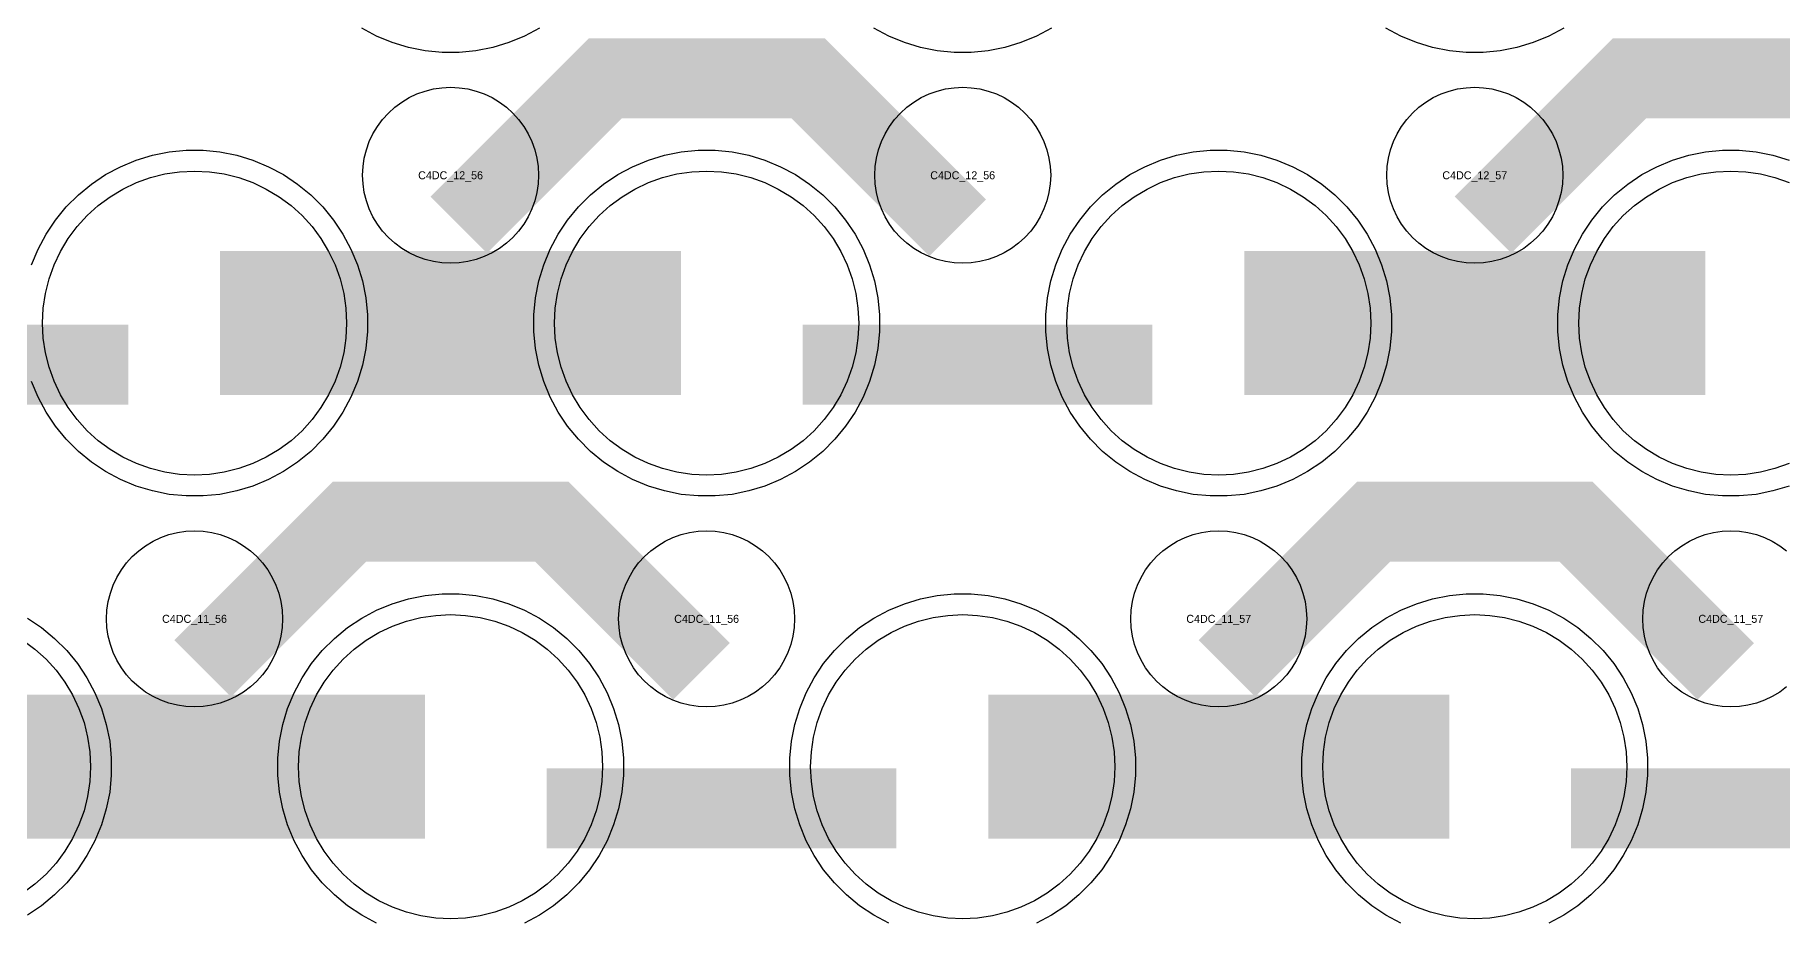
# Model space of a CAD drawing. Extents: x -11880 to 11880, y -14992 to 14992.
# Drawn here: x 5870 to 6416, y -13364 to -13087 of the extents above; entities that cross this region are included whole.
import ezdxf
from ezdxf.enums import TextEntityAlignment as Align

# ---------------------------------------------------------------- set-up
doc = ezdxf.new("R2010")
doc.units = 0
doc.header["$MEASUREMENT"] = 0
for name, color, linetype in [('GDS_775_DT_237', 138, 'CONTINUOUS'), ('RDL1_FS', 34, 'CONTINUOUS'), ('RDL_BS', 160, 'CONTINUOUS')]:
    doc.layers.add(name, color=color, linetype=linetype)

msp = doc.modelspace()

# ---------------------------------------------------------------- linework, layer by layer
at = {"layer": 'RDL1_FS', "color": 241, "true_color": 0xf7abae}
for points in [[(5920, -13224.304), (5915.343, -13224.075), (5910.732, -13223.391), (5906.209, -13222.259), (5901.819, -13220.687), (5897.605, -13218.695), (5893.605, -13216.297), (5889.86, -13213.519), (5886.406, -13210.389), (5883.276, -13206.935), (5880.498, -13203.19), (5878.1, -13199.19), (5876.108, -13194.976), (5874.536, -13190.586), (5873.404, -13186.063), (5872.72, -13181.452), (5872.491, -13176.795), (5872.72, -13172.138), (5873.404, -13167.527), (5874.536, -13163.004), (5876.108, -13158.614), (5878.1, -13154.4), (5880.498, -13150.4), (5883.276, -13146.655), (5886.406, -13143.201), (5889.86, -13140.071), (5893.605, -13137.293), (5897.605, -13134.895), (5901.819, -13132.903), (5906.209, -13131.331), (5910.732, -13130.199), (5915.343, -13129.515), (5920, -13129.286), (5924.657, -13129.515), (5929.268, -13130.199), (5933.791, -13131.331), (5938.181, -13132.903), (5942.395, -13134.895), (5946.395, -13137.293), (5950.14, -13140.071), (5953.594, -13143.201), (5956.724, -13146.655), (5959.502, -13150.4), (5961.9, -13154.4), (5963.892, -13158.614), (5965.464, -13163.004), (5966.596, -13167.527), (5967.28, -13172.138), (5967.509, -13176.795), (5967.28, -13181.452), (5966.596, -13186.063), (5965.464, -13190.586), (5963.892, -13194.976), (5961.9, -13199.19), (5959.502, -13203.19), (5956.724, -13206.935), (5953.594, -13210.389), (5950.14, -13213.519), (5946.395, -13216.297), (5942.395, -13218.695), (5938.181, -13220.687), (5933.791, -13222.259), (5929.268, -13223.391), (5924.657, -13224.075)], [(6080, -13224.304), (6075.343, -13224.075), (6070.732, -13223.391), (6066.209, -13222.259), (6061.819, -13220.687), (6057.605, -13218.695), (6053.605, -13216.297), (6049.86, -13213.519), (6046.406, -13210.389), (6043.276, -13206.935), (6040.498, -13203.19), (6038.1, -13199.19), (6036.108, -13194.976), (6034.536, -13190.586), (6033.404, -13186.063), (6032.72, -13181.452), (6032.491, -13176.795), (6032.72, -13172.138), (6033.404, -13167.527), (6034.536, -13163.004), (6036.108, -13158.614), (6038.1, -13154.4), (6040.498, -13150.4), (6043.276, -13146.655), (6046.406, -13143.201), (6049.86, -13140.071), (6053.605, -13137.293), (6057.605, -13134.895), (6061.819, -13132.903), (6066.209, -13131.331), (6070.732, -13130.199), (6075.343, -13129.515), (6080, -13129.286), (6084.657, -13129.515), (6089.268, -13130.199), (6093.791, -13131.331), (6098.181, -13132.903), (6102.395, -13134.895), (6106.395, -13137.293), (6110.14, -13140.071), (6113.594, -13143.201), (6116.724, -13146.655), (6119.502, -13150.4), (6121.9, -13154.4), (6123.892, -13158.614), (6125.464, -13163.004), (6126.596, -13167.527), (6127.28, -13172.138), (6127.509, -13176.795), (6127.28, -13181.452), (6126.596, -13186.063), (6125.464, -13190.586), (6123.892, -13194.976), (6121.9, -13199.19), (6119.502, -13203.19), (6116.724, -13206.935), (6113.594, -13210.389), (6110.14, -13213.519), (6106.395, -13216.297), (6102.395, -13218.695), (6098.181, -13220.687), (6093.791, -13222.259), (6089.268, -13223.391), (6084.657, -13224.075)], [(6240, -13224.304), (6235.343, -13224.075), (6230.732, -13223.391), (6226.209, -13222.259), (6221.819, -13220.687), (6217.605, -13218.695), (6213.605, -13216.297), (6209.86, -13213.519), (6206.406, -13210.389), (6203.276, -13206.935), (6200.498, -13203.19), (6198.1, -13199.19), (6196.108, -13194.976), (6194.536, -13190.586), (6193.404, -13186.063), (6192.72, -13181.452), (6192.491, -13176.795), (6192.72, -13172.138), (6193.404, -13167.527), (6194.536, -13163.004), (6196.108, -13158.614), (6198.1, -13154.4), (6200.498, -13150.4), (6203.276, -13146.655), (6206.406, -13143.201), (6209.86, -13140.071), (6213.605, -13137.293), (6217.605, -13134.895), (6221.819, -13132.903), (6226.209, -13131.331), (6230.732, -13130.199), (6235.343, -13129.515), (6240, -13129.286), (6244.657, -13129.515), (6249.268, -13130.199), (6253.791, -13131.331), (6258.181, -13132.903), (6262.395, -13134.895), (6266.395, -13137.293), (6270.14, -13140.071), (6273.594, -13143.201), (6276.724, -13146.655), (6279.502, -13150.4), (6281.9, -13154.4), (6283.892, -13158.614), (6285.464, -13163.004), (6286.596, -13167.527), (6287.28, -13172.138), (6287.509, -13176.795), (6287.28, -13181.452), (6286.596, -13186.063), (6285.464, -13190.586), (6283.892, -13194.976), (6281.9, -13199.19), (6279.502, -13203.19), (6276.724, -13206.935), (6273.594, -13210.389), (6270.14, -13213.519), (6266.395, -13216.297), (6262.395, -13218.695), (6258.181, -13220.687), (6253.791, -13222.259), (6249.268, -13223.391), (6244.657, -13224.075)]]:
    msp.add_lwpolyline(points, close=True, dxfattribs=at)
msp.add_lwpolyline([(6418.181, -13220.687), (6413.791, -13222.259), (6409.268, -13223.391), (6404.657, -13224.075), (6400, -13224.304), (6395.343, -13224.075), (6390.732, -13223.391), (6386.209, -13222.259), (6381.819, -13220.687), (6377.605, -13218.695), (6373.605, -13216.297), (6369.86, -13213.519), (6366.406, -13210.389), (6363.276, -13206.935), (6360.498, -13203.19), (6358.1, -13199.19), (6356.108, -13194.976), (6354.536, -13190.586), (6353.404, -13186.063), (6352.72, -13181.452), (6352.491, -13176.795), (6352.72, -13172.138), (6353.404, -13167.527), (6354.536, -13163.004), (6356.108, -13158.614), (6358.1, -13154.4), (6360.498, -13150.4), (6363.276, -13146.655), (6366.406, -13143.201), (6369.86, -13140.071), (6373.605, -13137.293), (6377.605, -13134.895), (6381.819, -13132.903), (6386.209, -13131.331), (6390.732, -13130.199), (6395.343, -13129.515), (6400, -13129.286), (6404.657, -13129.515), (6409.268, -13130.199), (6413.791, -13131.331), (6418.181, -13132.903)], dxfattribs=at)
for points in [[(5928.002, -13176.795, 45, 45, 0), (6000.002, -13176.795, 45, 45, 0)], [(6000.002, -13176.795, 45, 45, 0), (6072.002, -13176.795, 45, 45, 0)], [(6248.002, -13176.795, 45, 45, 0), (6320.002, -13176.795, 45, 45, 0)], [(6320.002, -13176.795, 45, 45, 0), (6392.002, -13176.795, 45, 45, 0)]]:
    msp.add_lwpolyline(points, format="xyseb", dxfattribs=at)
at = {"layer": 'RDL1_FS'}
for points in [[(6000, -13362.869), (5995.343, -13362.64), (5990.732, -13361.956), (5986.209, -13360.824), (5981.819, -13359.252), (5977.605, -13357.26), (5973.605, -13354.862), (5969.86, -13352.084), (5966.406, -13348.954), (5963.276, -13345.5), (5960.498, -13341.755), (5958.1, -13337.755), (5956.108, -13333.541), (5954.536, -13329.151), (5953.404, -13324.628), (5952.72, -13320.017), (5952.491, -13315.36), (5952.72, -13310.703), (5953.404, -13306.092), (5954.536, -13301.569), (5956.108, -13297.179), (5958.1, -13292.965), (5960.498, -13288.965), (5963.276, -13285.22), (5966.406, -13281.766), (5969.86, -13278.636), (5973.605, -13275.858), (5977.605, -13273.46), (5981.819, -13271.468), (5986.209, -13269.896), (5990.732, -13268.764), (5995.343, -13268.08), (6000, -13267.851), (6004.657, -13268.08), (6009.268, -13268.764), (6013.791, -13269.896), (6018.181, -13271.468), (6022.395, -13273.46), (6026.395, -13275.858), (6030.14, -13278.636), (6033.594, -13281.766), (6036.724, -13285.22), (6039.502, -13288.965), (6041.9, -13292.965), (6043.892, -13297.179), (6045.464, -13301.569), (6046.596, -13306.092), (6047.28, -13310.703), (6047.509, -13315.36), (6047.28, -13320.017), (6046.596, -13324.628), (6045.464, -13329.151), (6043.892, -13333.541), (6041.9, -13337.755), (6039.502, -13341.755), (6036.724, -13345.5), (6033.594, -13348.954), (6030.14, -13352.084), (6026.395, -13354.862), (6022.395, -13357.26), (6018.181, -13359.252), (6013.791, -13360.824), (6009.268, -13361.956), (6004.657, -13362.64)], [(6160, -13362.869), (6155.343, -13362.64), (6150.732, -13361.956), (6146.209, -13360.824), (6141.819, -13359.252), (6137.605, -13357.26), (6133.605, -13354.862), (6129.86, -13352.084), (6126.406, -13348.954), (6123.276, -13345.5), (6120.498, -13341.755), (6118.1, -13337.755), (6116.108, -13333.541), (6114.536, -13329.151), (6113.404, -13324.628), (6112.72, -13320.017), (6112.491, -13315.36), (6112.72, -13310.703), (6113.404, -13306.092), (6114.536, -13301.569), (6116.108, -13297.179), (6118.1, -13292.965), (6120.498, -13288.965), (6123.276, -13285.22), (6126.406, -13281.766), (6129.86, -13278.636), (6133.605, -13275.858), (6137.605, -13273.46), (6141.819, -13271.468), (6146.209, -13269.896), (6150.732, -13268.764), (6155.343, -13268.08), (6160, -13267.851), (6164.657, -13268.08), (6169.268, -13268.764), (6173.791, -13269.896), (6178.181, -13271.468), (6182.395, -13273.46), (6186.395, -13275.858), (6190.14, -13278.636), (6193.594, -13281.766), (6196.724, -13285.22), (6199.502, -13288.965), (6201.9, -13292.965), (6203.892, -13297.179), (6205.464, -13301.569), (6206.596, -13306.092), (6207.28, -13310.703), (6207.509, -13315.36), (6207.28, -13320.017), (6206.596, -13324.628), (6205.464, -13329.151), (6203.892, -13333.541), (6201.9, -13337.755), (6199.502, -13341.755), (6196.724, -13345.5), (6193.594, -13348.954), (6190.14, -13352.084), (6186.395, -13354.862), (6182.395, -13357.26), (6178.181, -13359.252), (6173.791, -13360.824), (6169.268, -13361.956), (6164.657, -13362.64)], [(6320, -13362.869), (6315.343, -13362.64), (6310.732, -13361.956), (6306.209, -13360.824), (6301.819, -13359.252), (6297.605, -13357.26), (6293.605, -13354.862), (6289.86, -13352.084), (6286.406, -13348.954), (6283.276, -13345.5), (6280.498, -13341.755), (6278.1, -13337.755), (6276.108, -13333.541), (6274.536, -13329.151), (6273.404, -13324.628), (6272.72, -13320.017), (6272.491, -13315.36), (6272.72, -13310.703), (6273.404, -13306.092), (6274.536, -13301.569), (6276.108, -13297.179), (6278.1, -13292.965), (6280.498, -13288.965), (6283.276, -13285.22), (6286.406, -13281.766), (6289.86, -13278.636), (6293.605, -13275.858), (6297.605, -13273.46), (6301.819, -13271.468), (6306.209, -13269.896), (6310.732, -13268.764), (6315.343, -13268.08), (6320, -13267.851), (6324.657, -13268.08), (6329.268, -13268.764), (6333.791, -13269.896), (6338.181, -13271.468), (6342.395, -13273.46), (6346.395, -13275.858), (6350.14, -13278.636), (6353.594, -13281.766), (6356.724, -13285.22), (6359.502, -13288.965), (6361.9, -13292.965), (6363.892, -13297.179), (6365.464, -13301.569), (6366.596, -13306.092), (6367.28, -13310.703), (6367.509, -13315.36), (6367.28, -13320.017), (6366.596, -13324.628), (6365.464, -13329.151), (6363.892, -13333.541), (6361.9, -13337.755), (6359.502, -13341.755), (6356.724, -13345.5), (6353.594, -13348.954), (6350.14, -13352.084), (6346.395, -13354.862), (6342.395, -13357.26), (6338.181, -13359.252), (6333.791, -13360.824), (6329.268, -13361.956), (6324.657, -13362.64)]]:
    msp.add_lwpolyline(points, close=True, dxfattribs=at)
msp.add_lwpolyline([(5866.395, -13275.858), (5870.14, -13278.636), (5873.594, -13281.766), (5876.724, -13285.22), (5879.502, -13288.965), (5881.9, -13292.965), (5883.892, -13297.179), (5885.464, -13301.569), (5886.596, -13306.092), (5887.28, -13310.703), (5887.509, -13315.36), (5887.28, -13320.017), (5886.596, -13324.628), (5885.464, -13329.151), (5883.892, -13333.541), (5881.9, -13337.755), (5879.502, -13341.755), (5876.724, -13345.5), (5873.594, -13348.954), (5870.14, -13352.084), (5866.395, -13354.862)], dxfattribs=at)
for points in [[(5848.002, -13315.36, 45, 45, 0), (5920.002, -13315.36, 45, 45, 0)], [(5920.002, -13315.36, 45, 45, 0), (5992.002, -13315.36, 45, 45, 0)], [(6168.002, -13315.36, 45, 45, 0), (6240.002, -13315.36, 45, 45, 0)], [(6240.002, -13315.36, 45, 45, 0), (6312.002, -13315.36, 45, 45, 0)]]:
    msp.add_lwpolyline(points, format="xyseb", dxfattribs=at)
at = {"layer": 'RDL_BS'}
for points in [[(6027.777, -13084.613), (6023.115, -13087.105), (6018.205, -13089.136), (6013.165, -13090.667), (6007.938, -13091.713), (6002.644, -13092.23), (5997.356, -13092.23), (5992.062, -13091.713), (5986.835, -13090.667), (5981.795, -13089.136), (5976.885, -13087.105), (5972.223, -13084.613)], [(6187.777, -13084.613), (6183.115, -13087.105), (6178.205, -13089.136), (6173.165, -13090.667), (6167.938, -13091.713), (6162.644, -13092.23), (6157.356, -13092.23), (6152.062, -13091.713), (6146.835, -13090.667), (6141.795, -13089.136), (6136.885, -13087.105), (6132.223, -13084.613)], [(6347.777, -13084.613), (6343.115, -13087.105), (6338.205, -13089.136), (6333.165, -13090.667), (6327.938, -13091.713), (6322.644, -13092.23), (6317.356, -13092.23), (6312.062, -13091.713), (6306.835, -13090.667), (6301.795, -13089.136), (6296.885, -13087.105), (6292.223, -13084.613)], [(6417.443, -13290.426), (6415.28, -13292.029), (6412.956, -13293.422), (6410.519, -13294.574), (6407.984, -13295.481), (6405.365, -13296.138), (6402.693, -13296.534), (6400, -13296.666), (6397.307, -13296.534), (6394.635, -13296.138), (6392.016, -13295.481), (6389.481, -13294.574), (6387.044, -13293.422), (6384.72, -13292.029), (6382.557, -13290.426), (6380.558, -13288.614), (6378.746, -13286.615), (6377.143, -13284.452), (6375.75, -13282.128), (6374.598, -13279.691), (6373.691, -13277.156), (6373.034, -13274.537), (6372.638, -13271.865), (6372.506, -13269.172), (6372.638, -13266.479), (6373.034, -13263.807), (6373.691, -13261.188), (6374.598, -13258.653), (6375.75, -13256.216), (6377.143, -13253.892), (6378.746, -13251.729), (6380.558, -13249.73), (6382.557, -13247.918), (6384.72, -13246.315), (6387.044, -13244.922), (6389.481, -13243.77), (6392.016, -13242.863), (6394.635, -13242.206), (6397.307, -13241.81), (6400, -13241.678), (6402.693, -13241.81), (6405.365, -13242.206), (6407.984, -13242.863), (6410.519, -13243.77), (6412.956, -13244.922), (6415.28, -13246.315), (6417.443, -13247.918)], [(5976.885, -13364.235), (5972.223, -13361.743), (5967.809, -13358.796), (5963.708, -13355.434), (5959.926, -13351.652), (5956.564, -13347.551), (5953.617, -13343.137), (5951.125, -13338.475), (5949.094, -13333.565), (5947.563, -13328.525), (5946.517, -13323.298), (5946, -13318.004), (5946, -13312.716), (5946.517, -13307.422), (5947.563, -13302.195), (5949.094, -13297.155), (5951.125, -13292.245), (5953.617, -13287.583), (5956.564, -13283.169), (5959.926, -13279.068), (5963.708, -13275.286), (5967.809, -13271.924), (5972.223, -13268.977), (5976.885, -13266.485), (5981.795, -13264.454), (5986.835, -13262.923), (5992.062, -13261.877), (5997.356, -13261.36), (6002.644, -13261.36), (6007.938, -13261.877), (6013.165, -13262.923), (6018.205, -13264.454), (6023.115, -13266.485), (6027.777, -13268.977), (6032.191, -13271.924), (6036.292, -13275.286), (6040.074, -13279.068), (6043.436, -13283.169), (6046.383, -13287.583), (6048.875, -13292.245), (6050.906, -13297.155), (6052.437, -13302.195), (6053.483, -13307.422), (6054, -13312.716), (6054, -13318.004), (6053.483, -13323.298), (6052.437, -13328.525), (6050.906, -13333.565), (6048.875, -13338.475), (6046.383, -13343.137), (6043.436, -13347.551), (6040.074, -13351.652), (6036.292, -13355.434), (6032.191, -13358.796), (6027.777, -13361.743), (6023.115, -13364.235)], [(6136.885, -13364.235), (6132.223, -13361.743), (6127.809, -13358.796), (6123.708, -13355.434), (6119.926, -13351.652), (6116.564, -13347.551), (6113.617, -13343.137), (6111.125, -13338.475), (6109.094, -13333.565), (6107.563, -13328.525), (6106.517, -13323.298), (6106, -13318.004), (6106, -13312.716), (6106.517, -13307.422), (6107.563, -13302.195), (6109.094, -13297.155), (6111.125, -13292.245), (6113.617, -13287.583), (6116.564, -13283.169), (6119.926, -13279.068), (6123.708, -13275.286), (6127.809, -13271.924), (6132.223, -13268.977), (6136.885, -13266.485), (6141.795, -13264.454), (6146.835, -13262.923), (6152.062, -13261.877), (6157.356, -13261.36), (6162.644, -13261.36), (6167.938, -13261.877), (6173.165, -13262.923), (6178.205, -13264.454), (6183.115, -13266.485), (6187.777, -13268.977), (6192.191, -13271.924), (6196.292, -13275.286), (6200.074, -13279.068), (6203.436, -13283.169), (6206.383, -13287.583), (6208.875, -13292.245), (6210.906, -13297.155), (6212.437, -13302.195), (6213.483, -13307.422), (6214, -13312.716), (6214, -13318.004), (6213.483, -13323.298), (6212.437, -13328.525), (6210.906, -13333.565), (6208.875, -13338.475), (6206.383, -13343.137), (6203.436, -13347.551), (6200.074, -13351.652), (6196.292, -13355.434), (6192.191, -13358.796), (6187.777, -13361.743), (6183.115, -13364.235)], [(6296.885, -13364.235), (6292.223, -13361.743), (6287.809, -13358.796), (6283.708, -13355.434), (6279.926, -13351.652), (6276.564, -13347.551), (6273.617, -13343.137), (6271.125, -13338.475), (6269.094, -13333.565), (6267.563, -13328.525), (6266.517, -13323.298), (6266, -13318.004), (6266, -13312.716), (6266.517, -13307.422), (6267.563, -13302.195), (6269.094, -13297.155), (6271.125, -13292.245), (6273.617, -13287.583), (6276.564, -13283.169), (6279.926, -13279.068), (6283.708, -13275.286), (6287.809, -13271.924), (6292.223, -13268.977), (6296.885, -13266.485), (6301.795, -13264.454), (6306.835, -13262.923), (6312.062, -13261.877), (6317.356, -13261.36), (6322.644, -13261.36), (6327.938, -13261.877), (6333.165, -13262.923), (6338.205, -13264.454), (6343.115, -13266.485), (6347.777, -13268.977), (6352.191, -13271.924), (6356.292, -13275.286), (6360.074, -13279.068), (6363.436, -13283.169), (6366.383, -13287.583), (6368.875, -13292.245), (6370.906, -13297.155), (6372.437, -13302.195), (6373.483, -13307.422), (6374, -13312.716), (6374, -13318.004), (6373.483, -13323.298), (6372.437, -13328.525), (6370.906, -13333.565), (6368.875, -13338.475), (6366.383, -13343.137), (6363.436, -13347.551), (6360.074, -13351.652), (6356.292, -13355.434), (6352.191, -13358.796), (6347.777, -13361.743), (6343.115, -13364.235)], [(5867.777, -13268.977), (5872.191, -13271.924), (5876.292, -13275.286), (5880.074, -13279.068), (5883.436, -13283.169), (5886.383, -13287.583), (5888.875, -13292.245), (5890.906, -13297.155), (5892.437, -13302.195), (5893.483, -13307.422), (5894, -13312.716), (5894, -13318.004), (5893.483, -13323.298), (5892.437, -13328.525), (5890.906, -13333.565), (5888.875, -13338.475), (5886.383, -13343.137), (5883.436, -13347.551), (5880.074, -13351.652), (5876.292, -13355.434), (5872.191, -13358.796), (5867.777, -13361.743)]]:
    msp.add_lwpolyline(points, dxfattribs=at)
for points in [[(6002.562, -13146.109, 25, 25, 0), (6048.377, -13100.294, 25, 25, 0), (6081.93, -13100.294, 25, 25, 0)], [(6158.401, -13147.008, 25, 25, 0), (6111.687, -13100.294, 25, 25, 0), (6081.929, -13100.294, 25, 25, 0)], [(6322.562, -13146.109, 25, 25, 0), (6368.377, -13100.294, 25, 25, 0), (6401.93, -13100.294, 25, 25, 0)], [(6478.401, -13147.008, 25, 25, 0), (6431.687, -13100.294, 25, 25, 0), (6401.929, -13100.294, 25, 25, 0)], [(5922.562, -13284.674, 25, 25, 0), (5968.377, -13238.859, 25, 25, 0), (6001.93, -13238.859, 25, 25, 0)], [(6078.401, -13285.573, 25, 25, 0), (6031.687, -13238.859, 25, 25, 0), (6001.929, -13238.859, 25, 25, 0)], [(6242.562, -13284.674, 25, 25, 0), (6288.377, -13238.859, 25, 25, 0), (6321.93, -13238.859, 25, 25, 0)], [(6398.401, -13285.573, 25, 25, 0), (6351.687, -13238.859, 25, 25, 0), (6321.929, -13238.859, 25, 25, 0)], [(6030.016, -13328.373, 25, 25, 0), (6139.281, -13328.373, 25, 25, 0)], [(6350.016, -13328.373, 25, 25, 0), (6459.281, -13328.373, 25, 25, 0)]]:
    msp.add_lwpolyline(points, format="xyseb", dxfattribs=at)
for points in [[(6000, -13158.101), (5997.307, -13157.969), (5994.635, -13157.573), (5992.016, -13156.916), (5989.481, -13156.009), (5987.044, -13154.857), (5984.72, -13153.464), (5982.557, -13151.861), (5980.558, -13150.049), (5978.746, -13148.05), (5977.143, -13145.887), (5975.75, -13143.563), (5974.598, -13141.126), (5973.691, -13138.591), (5973.034, -13135.972), (5972.638, -13133.3), (5972.506, -13130.607), (5972.638, -13127.914), (5973.034, -13125.242), (5973.691, -13122.623), (5974.598, -13120.088), (5975.75, -13117.651), (5977.143, -13115.327), (5978.746, -13113.164), (5980.558, -13111.165), (5982.557, -13109.353), (5984.72, -13107.75), (5987.044, -13106.357), (5989.481, -13105.205), (5992.016, -13104.298), (5994.635, -13103.641), (5997.307, -13103.245), (6000, -13103.113), (6002.693, -13103.245), (6005.365, -13103.641), (6007.984, -13104.298), (6010.519, -13105.205), (6012.956, -13106.357), (6015.28, -13107.75), (6017.443, -13109.353), (6019.442, -13111.165), (6021.254, -13113.164), (6022.857, -13115.327), (6024.25, -13117.651), (6025.402, -13120.088), (6026.309, -13122.623), (6026.966, -13125.242), (6027.362, -13127.914), (6027.494, -13130.607), (6027.362, -13133.3), (6026.966, -13135.972), (6026.309, -13138.591), (6025.402, -13141.126), (6024.25, -13143.563), (6022.857, -13145.887), (6021.254, -13148.05), (6019.442, -13150.049), (6017.443, -13151.861), (6015.28, -13153.464), (6012.956, -13154.857), (6010.519, -13156.009), (6007.984, -13156.916), (6005.365, -13157.573), (6002.693, -13157.969)], [(6160, -13158.101), (6157.307, -13157.969), (6154.635, -13157.573), (6152.016, -13156.916), (6149.481, -13156.009), (6147.044, -13154.857), (6144.72, -13153.464), (6142.557, -13151.861), (6140.558, -13150.049), (6138.746, -13148.05), (6137.143, -13145.887), (6135.75, -13143.563), (6134.598, -13141.126), (6133.691, -13138.591), (6133.034, -13135.972), (6132.638, -13133.3), (6132.506, -13130.607), (6132.638, -13127.914), (6133.034, -13125.242), (6133.691, -13122.623), (6134.598, -13120.088), (6135.75, -13117.651), (6137.143, -13115.327), (6138.746, -13113.164), (6140.558, -13111.165), (6142.557, -13109.353), (6144.72, -13107.75), (6147.044, -13106.357), (6149.481, -13105.205), (6152.016, -13104.298), (6154.635, -13103.641), (6157.307, -13103.245), (6160, -13103.113), (6162.693, -13103.245), (6165.365, -13103.641), (6167.984, -13104.298), (6170.519, -13105.205), (6172.956, -13106.357), (6175.28, -13107.75), (6177.443, -13109.353), (6179.442, -13111.165), (6181.254, -13113.164), (6182.857, -13115.327), (6184.25, -13117.651), (6185.402, -13120.088), (6186.309, -13122.623), (6186.966, -13125.242), (6187.362, -13127.914), (6187.494, -13130.607), (6187.362, -13133.3), (6186.966, -13135.972), (6186.309, -13138.591), (6185.402, -13141.126), (6184.25, -13143.563), (6182.857, -13145.887), (6181.254, -13148.05), (6179.442, -13150.049), (6177.443, -13151.861), (6175.28, -13153.464), (6172.956, -13154.857), (6170.519, -13156.009), (6167.984, -13156.916), (6165.365, -13157.573), (6162.693, -13157.969)], [(6320, -13158.101), (6317.307, -13157.969), (6314.635, -13157.573), (6312.016, -13156.916), (6309.481, -13156.009), (6307.044, -13154.857), (6304.72, -13153.464), (6302.557, -13151.861), (6300.558, -13150.049), (6298.746, -13148.05), (6297.143, -13145.887), (6295.75, -13143.563), (6294.598, -13141.126), (6293.691, -13138.591), (6293.034, -13135.972), (6292.638, -13133.3), (6292.506, -13130.607), (6292.638, -13127.914), (6293.034, -13125.242), (6293.691, -13122.623), (6294.598, -13120.088), (6295.75, -13117.651), (6297.143, -13115.327), (6298.746, -13113.164), (6300.558, -13111.165), (6302.557, -13109.353), (6304.72, -13107.75), (6307.044, -13106.357), (6309.481, -13105.205), (6312.016, -13104.298), (6314.635, -13103.641), (6317.307, -13103.245), (6320, -13103.113), (6322.693, -13103.245), (6325.365, -13103.641), (6327.984, -13104.298), (6330.519, -13105.205), (6332.956, -13106.357), (6335.28, -13107.75), (6337.443, -13109.353), (6339.442, -13111.165), (6341.254, -13113.164), (6342.857, -13115.327), (6344.25, -13117.651), (6345.402, -13120.088), (6346.309, -13122.623), (6346.966, -13125.242), (6347.362, -13127.914), (6347.494, -13130.607), (6347.362, -13133.3), (6346.966, -13135.972), (6346.309, -13138.591), (6345.402, -13141.126), (6344.25, -13143.563), (6342.857, -13145.887), (6341.254, -13148.05), (6339.442, -13150.049), (6337.443, -13151.861), (6335.28, -13153.464), (6332.956, -13154.857), (6330.519, -13156.009), (6327.984, -13156.916), (6325.365, -13157.573), (6322.693, -13157.969)], [(5920, -13296.666), (5917.307, -13296.534), (5914.635, -13296.138), (5912.016, -13295.481), (5909.481, -13294.574), (5907.044, -13293.422), (5904.72, -13292.029), (5902.557, -13290.426), (5900.558, -13288.614), (5898.746, -13286.615), (5897.143, -13284.452), (5895.75, -13282.128), (5894.598, -13279.691), (5893.691, -13277.156), (5893.034, -13274.537), (5892.638, -13271.865), (5892.506, -13269.172), (5892.638, -13266.479), (5893.034, -13263.807), (5893.691, -13261.188), (5894.598, -13258.653), (5895.75, -13256.216), (5897.143, -13253.892), (5898.746, -13251.729), (5900.558, -13249.73), (5902.557, -13247.918), (5904.72, -13246.315), (5907.044, -13244.922), (5909.481, -13243.77), (5912.016, -13242.863), (5914.635, -13242.206), (5917.307, -13241.81), (5920, -13241.678), (5922.693, -13241.81), (5925.365, -13242.206), (5927.984, -13242.863), (5930.519, -13243.77), (5932.956, -13244.922), (5935.28, -13246.315), (5937.443, -13247.918), (5939.442, -13249.73), (5941.254, -13251.729), (5942.857, -13253.892), (5944.25, -13256.216), (5945.402, -13258.653), (5946.309, -13261.188), (5946.966, -13263.807), (5947.362, -13266.479), (5947.494, -13269.172), (5947.362, -13271.865), (5946.966, -13274.537), (5946.309, -13277.156), (5945.402, -13279.691), (5944.25, -13282.128), (5942.857, -13284.452), (5941.254, -13286.615), (5939.442, -13288.614), (5937.443, -13290.426), (5935.28, -13292.029), (5932.956, -13293.422), (5930.519, -13294.574), (5927.984, -13295.481), (5925.365, -13296.138), (5922.693, -13296.534)], [(6080, -13296.666), (6077.307, -13296.534), (6074.635, -13296.138), (6072.016, -13295.481), (6069.481, -13294.574), (6067.044, -13293.422), (6064.72, -13292.029), (6062.557, -13290.426), (6060.558, -13288.614), (6058.746, -13286.615), (6057.143, -13284.452), (6055.75, -13282.128), (6054.598, -13279.691), (6053.691, -13277.156), (6053.034, -13274.537), (6052.638, -13271.865), (6052.506, -13269.172), (6052.638, -13266.479), (6053.034, -13263.807), (6053.691, -13261.188), (6054.598, -13258.653), (6055.75, -13256.216), (6057.143, -13253.892), (6058.746, -13251.729), (6060.558, -13249.73), (6062.557, -13247.918), (6064.72, -13246.315), (6067.044, -13244.922), (6069.481, -13243.77), (6072.016, -13242.863), (6074.635, -13242.206), (6077.307, -13241.81), (6080, -13241.678), (6082.693, -13241.81), (6085.365, -13242.206), (6087.984, -13242.863), (6090.519, -13243.77), (6092.956, -13244.922), (6095.28, -13246.315), (6097.443, -13247.918), (6099.442, -13249.73), (6101.254, -13251.729), (6102.857, -13253.892), (6104.25, -13256.216), (6105.402, -13258.653), (6106.309, -13261.188), (6106.966, -13263.807), (6107.362, -13266.479), (6107.494, -13269.172), (6107.362, -13271.865), (6106.966, -13274.537), (6106.309, -13277.156), (6105.402, -13279.691), (6104.25, -13282.128), (6102.857, -13284.452), (6101.254, -13286.615), (6099.442, -13288.614), (6097.443, -13290.426), (6095.28, -13292.029), (6092.956, -13293.422), (6090.519, -13294.574), (6087.984, -13295.481), (6085.365, -13296.138), (6082.693, -13296.534)], [(6240, -13296.666), (6237.307, -13296.534), (6234.635, -13296.138), (6232.016, -13295.481), (6229.481, -13294.574), (6227.044, -13293.422), (6224.72, -13292.029), (6222.557, -13290.426), (6220.558, -13288.614), (6218.746, -13286.615), (6217.143, -13284.452), (6215.75, -13282.128), (6214.598, -13279.691), (6213.691, -13277.156), (6213.034, -13274.537), (6212.638, -13271.865), (6212.506, -13269.172), (6212.638, -13266.479), (6213.034, -13263.807), (6213.691, -13261.188), (6214.598, -13258.653), (6215.75, -13256.216), (6217.143, -13253.892), (6218.746, -13251.729), (6220.558, -13249.73), (6222.557, -13247.918), (6224.72, -13246.315), (6227.044, -13244.922), (6229.481, -13243.77), (6232.016, -13242.863), (6234.635, -13242.206), (6237.307, -13241.81), (6240, -13241.678), (6242.693, -13241.81), (6245.365, -13242.206), (6247.984, -13242.863), (6250.519, -13243.77), (6252.956, -13244.922), (6255.28, -13246.315), (6257.443, -13247.918), (6259.442, -13249.73), (6261.254, -13251.729), (6262.857, -13253.892), (6264.25, -13256.216), (6265.402, -13258.653), (6266.309, -13261.188), (6266.966, -13263.807), (6267.362, -13266.479), (6267.494, -13269.172), (6267.362, -13271.865), (6266.966, -13274.537), (6266.309, -13277.156), (6265.402, -13279.691), (6264.25, -13282.128), (6262.857, -13284.452), (6261.254, -13286.615), (6259.442, -13288.614), (6257.443, -13290.426), (6255.28, -13292.029), (6252.956, -13293.422), (6250.519, -13294.574), (6247.984, -13295.481), (6245.365, -13296.138), (6242.693, -13296.534)]]:
    msp.add_lwpolyline(points, close=True, dxfattribs=at)
at = {"layer": 'RDL_BS', "color": 241, "true_color": 0xf7abae}
for points in [[(5869.094, -13158.59), (5871.125, -13153.68), (5873.617, -13149.018), (5876.564, -13144.604), (5879.926, -13140.503), (5883.708, -13136.721), (5887.809, -13133.359), (5892.223, -13130.412), (5896.885, -13127.92), (5901.795, -13125.889), (5906.835, -13124.358), (5912.062, -13123.312), (5917.356, -13122.795), (5922.644, -13122.795), (5927.938, -13123.312), (5933.165, -13124.358), (5938.205, -13125.889), (5943.115, -13127.92), (5947.777, -13130.412), (5952.191, -13133.359), (5956.292, -13136.721), (5960.074, -13140.503), (5963.436, -13144.604), (5966.383, -13149.018), (5968.875, -13153.68), (5970.906, -13158.59), (5972.437, -13163.63), (5973.483, -13168.857), (5974, -13174.151), (5974, -13179.439), (5973.483, -13184.733), (5972.437, -13189.96), (5970.906, -13195), (5968.875, -13199.91), (5966.383, -13204.572), (5963.436, -13208.986), (5960.074, -13213.087), (5956.292, -13216.869), (5952.191, -13220.231), (5947.777, -13223.178), (5943.115, -13225.67), (5938.205, -13227.701), (5933.165, -13229.232), (5927.938, -13230.278), (5922.644, -13230.795), (5917.356, -13230.795), (5912.062, -13230.278), (5906.835, -13229.232), (5901.795, -13227.701), (5896.885, -13225.67), (5892.223, -13223.178), (5887.809, -13220.231), (5883.708, -13216.869), (5879.926, -13213.087), (5876.564, -13208.986), (5873.617, -13204.572), (5871.125, -13199.91), (5869.094, -13195)], [(6418.205, -13227.701), (6413.165, -13229.232), (6407.938, -13230.278), (6402.644, -13230.795), (6397.356, -13230.795), (6392.062, -13230.278), (6386.835, -13229.232), (6381.795, -13227.701), (6376.885, -13225.67), (6372.223, -13223.178), (6367.809, -13220.231), (6363.708, -13216.869), (6359.926, -13213.087), (6356.564, -13208.986), (6353.617, -13204.572), (6351.125, -13199.91), (6349.094, -13195), (6347.563, -13189.96), (6346.517, -13184.733), (6346, -13179.439), (6346, -13174.151), (6346.517, -13168.857), (6347.563, -13163.63), (6349.094, -13158.59), (6351.125, -13153.68), (6353.617, -13149.018), (6356.564, -13144.604), (6359.926, -13140.503), (6363.708, -13136.721), (6367.809, -13133.359), (6372.223, -13130.412), (6376.885, -13127.92), (6381.795, -13125.889), (6386.835, -13124.358), (6392.062, -13123.312), (6397.356, -13122.795), (6402.644, -13122.795), (6407.938, -13123.312), (6413.165, -13124.358), (6418.205, -13125.889)]]:
    msp.add_lwpolyline(points, dxfattribs=at)
for points in [[(6077.356, -13230.795), (6072.062, -13230.278), (6066.835, -13229.232), (6061.795, -13227.701), (6056.885, -13225.67), (6052.223, -13223.178), (6047.809, -13220.231), (6043.708, -13216.869), (6039.926, -13213.087), (6036.564, -13208.986), (6033.617, -13204.572), (6031.125, -13199.91), (6029.094, -13195), (6027.563, -13189.96), (6026.517, -13184.733), (6026, -13179.439), (6026, -13174.151), (6026.517, -13168.857), (6027.563, -13163.63), (6029.094, -13158.59), (6031.125, -13153.68), (6033.617, -13149.018), (6036.564, -13144.604), (6039.926, -13140.503), (6043.708, -13136.721), (6047.809, -13133.359), (6052.223, -13130.412), (6056.885, -13127.92), (6061.795, -13125.889), (6066.835, -13124.358), (6072.062, -13123.312), (6077.356, -13122.795), (6082.644, -13122.795), (6087.938, -13123.312), (6093.165, -13124.358), (6098.205, -13125.889), (6103.115, -13127.92), (6107.777, -13130.412), (6112.191, -13133.359), (6116.292, -13136.721), (6120.074, -13140.503), (6123.436, -13144.604), (6126.383, -13149.018), (6128.875, -13153.68), (6130.906, -13158.59), (6132.437, -13163.63), (6133.483, -13168.857), (6134, -13174.151), (6134, -13179.439), (6133.483, -13184.733), (6132.437, -13189.96), (6130.906, -13195), (6128.875, -13199.91), (6126.383, -13204.572), (6123.436, -13208.986), (6120.074, -13213.087), (6116.292, -13216.869), (6112.191, -13220.231), (6107.777, -13223.178), (6103.115, -13225.67), (6098.205, -13227.701), (6093.165, -13229.232), (6087.938, -13230.278), (6082.644, -13230.795)], [(6237.356, -13230.795), (6232.062, -13230.278), (6226.835, -13229.232), (6221.795, -13227.701), (6216.885, -13225.67), (6212.223, -13223.178), (6207.809, -13220.231), (6203.708, -13216.869), (6199.926, -13213.087), (6196.564, -13208.986), (6193.617, -13204.572), (6191.125, -13199.91), (6189.094, -13195), (6187.563, -13189.96), (6186.517, -13184.733), (6186, -13179.439), (6186, -13174.151), (6186.517, -13168.857), (6187.563, -13163.63), (6189.094, -13158.59), (6191.125, -13153.68), (6193.617, -13149.018), (6196.564, -13144.604), (6199.926, -13140.503), (6203.708, -13136.721), (6207.809, -13133.359), (6212.223, -13130.412), (6216.885, -13127.92), (6221.795, -13125.889), (6226.835, -13124.358), (6232.062, -13123.312), (6237.356, -13122.795), (6242.644, -13122.795), (6247.938, -13123.312), (6253.165, -13124.358), (6258.205, -13125.889), (6263.115, -13127.92), (6267.777, -13130.412), (6272.191, -13133.359), (6276.292, -13136.721), (6280.074, -13140.503), (6283.436, -13144.604), (6286.383, -13149.018), (6288.875, -13153.68), (6290.906, -13158.59), (6292.437, -13163.63), (6293.483, -13168.857), (6294, -13174.151), (6294, -13179.439), (6293.483, -13184.733), (6292.437, -13189.96), (6290.906, -13195), (6288.875, -13199.91), (6286.383, -13204.572), (6283.436, -13208.986), (6280.074, -13213.087), (6276.292, -13216.869), (6272.191, -13220.231), (6267.777, -13223.178), (6263.115, -13225.67), (6258.205, -13227.701), (6253.165, -13229.232), (6247.938, -13230.278), (6242.644, -13230.795)]]:
    msp.add_lwpolyline(points, close=True, dxfattribs=at)
for points in [[(5790.016, -13189.808, 25, 25, 0), (5899.281, -13189.808, 25, 25, 0)], [(6110.016, -13189.808, 25, 25, 0), (6219.281, -13189.808, 25, 25, 0)]]:
    msp.add_lwpolyline(points, format="xyseb", dxfattribs=at)

# ---------------------------------------------------------------- texts
at = {"layer": 'GDS_775_DT_237'}
for s, p in [('C4DC_12_56', (6000, -13130.607)), ('C4DC_12_56', (6000, -13130.607)), ('C4DC_12_56', (6160, -13130.607)), ('C4DC_12_56', (6160, -13130.607)), ('C4DC_12_57', (6320, -13130.607)), ('C4DC_12_57', (6320, -13130.607)), ('C4DC_11_56', (5920, -13269.172)), ('C4DC_11_56', (5920, -13269.172)), ('C4DC_11_56', (6080, -13269.172)), ('C4DC_11_56', (6080, -13269.172)), ('C4DC_11_57', (6240, -13269.172)), ('C4DC_11_57', (6240, -13269.172)), ('C4DC_11_57', (6400, -13269.172)), ('C4DC_11_57', (6400, -13269.172))]:
    msp.add_text(s, height=2.5, dxfattribs=at).set_placement(p, align=Align.MIDDLE_CENTER)

doc.saveas('drawing.dxf')
